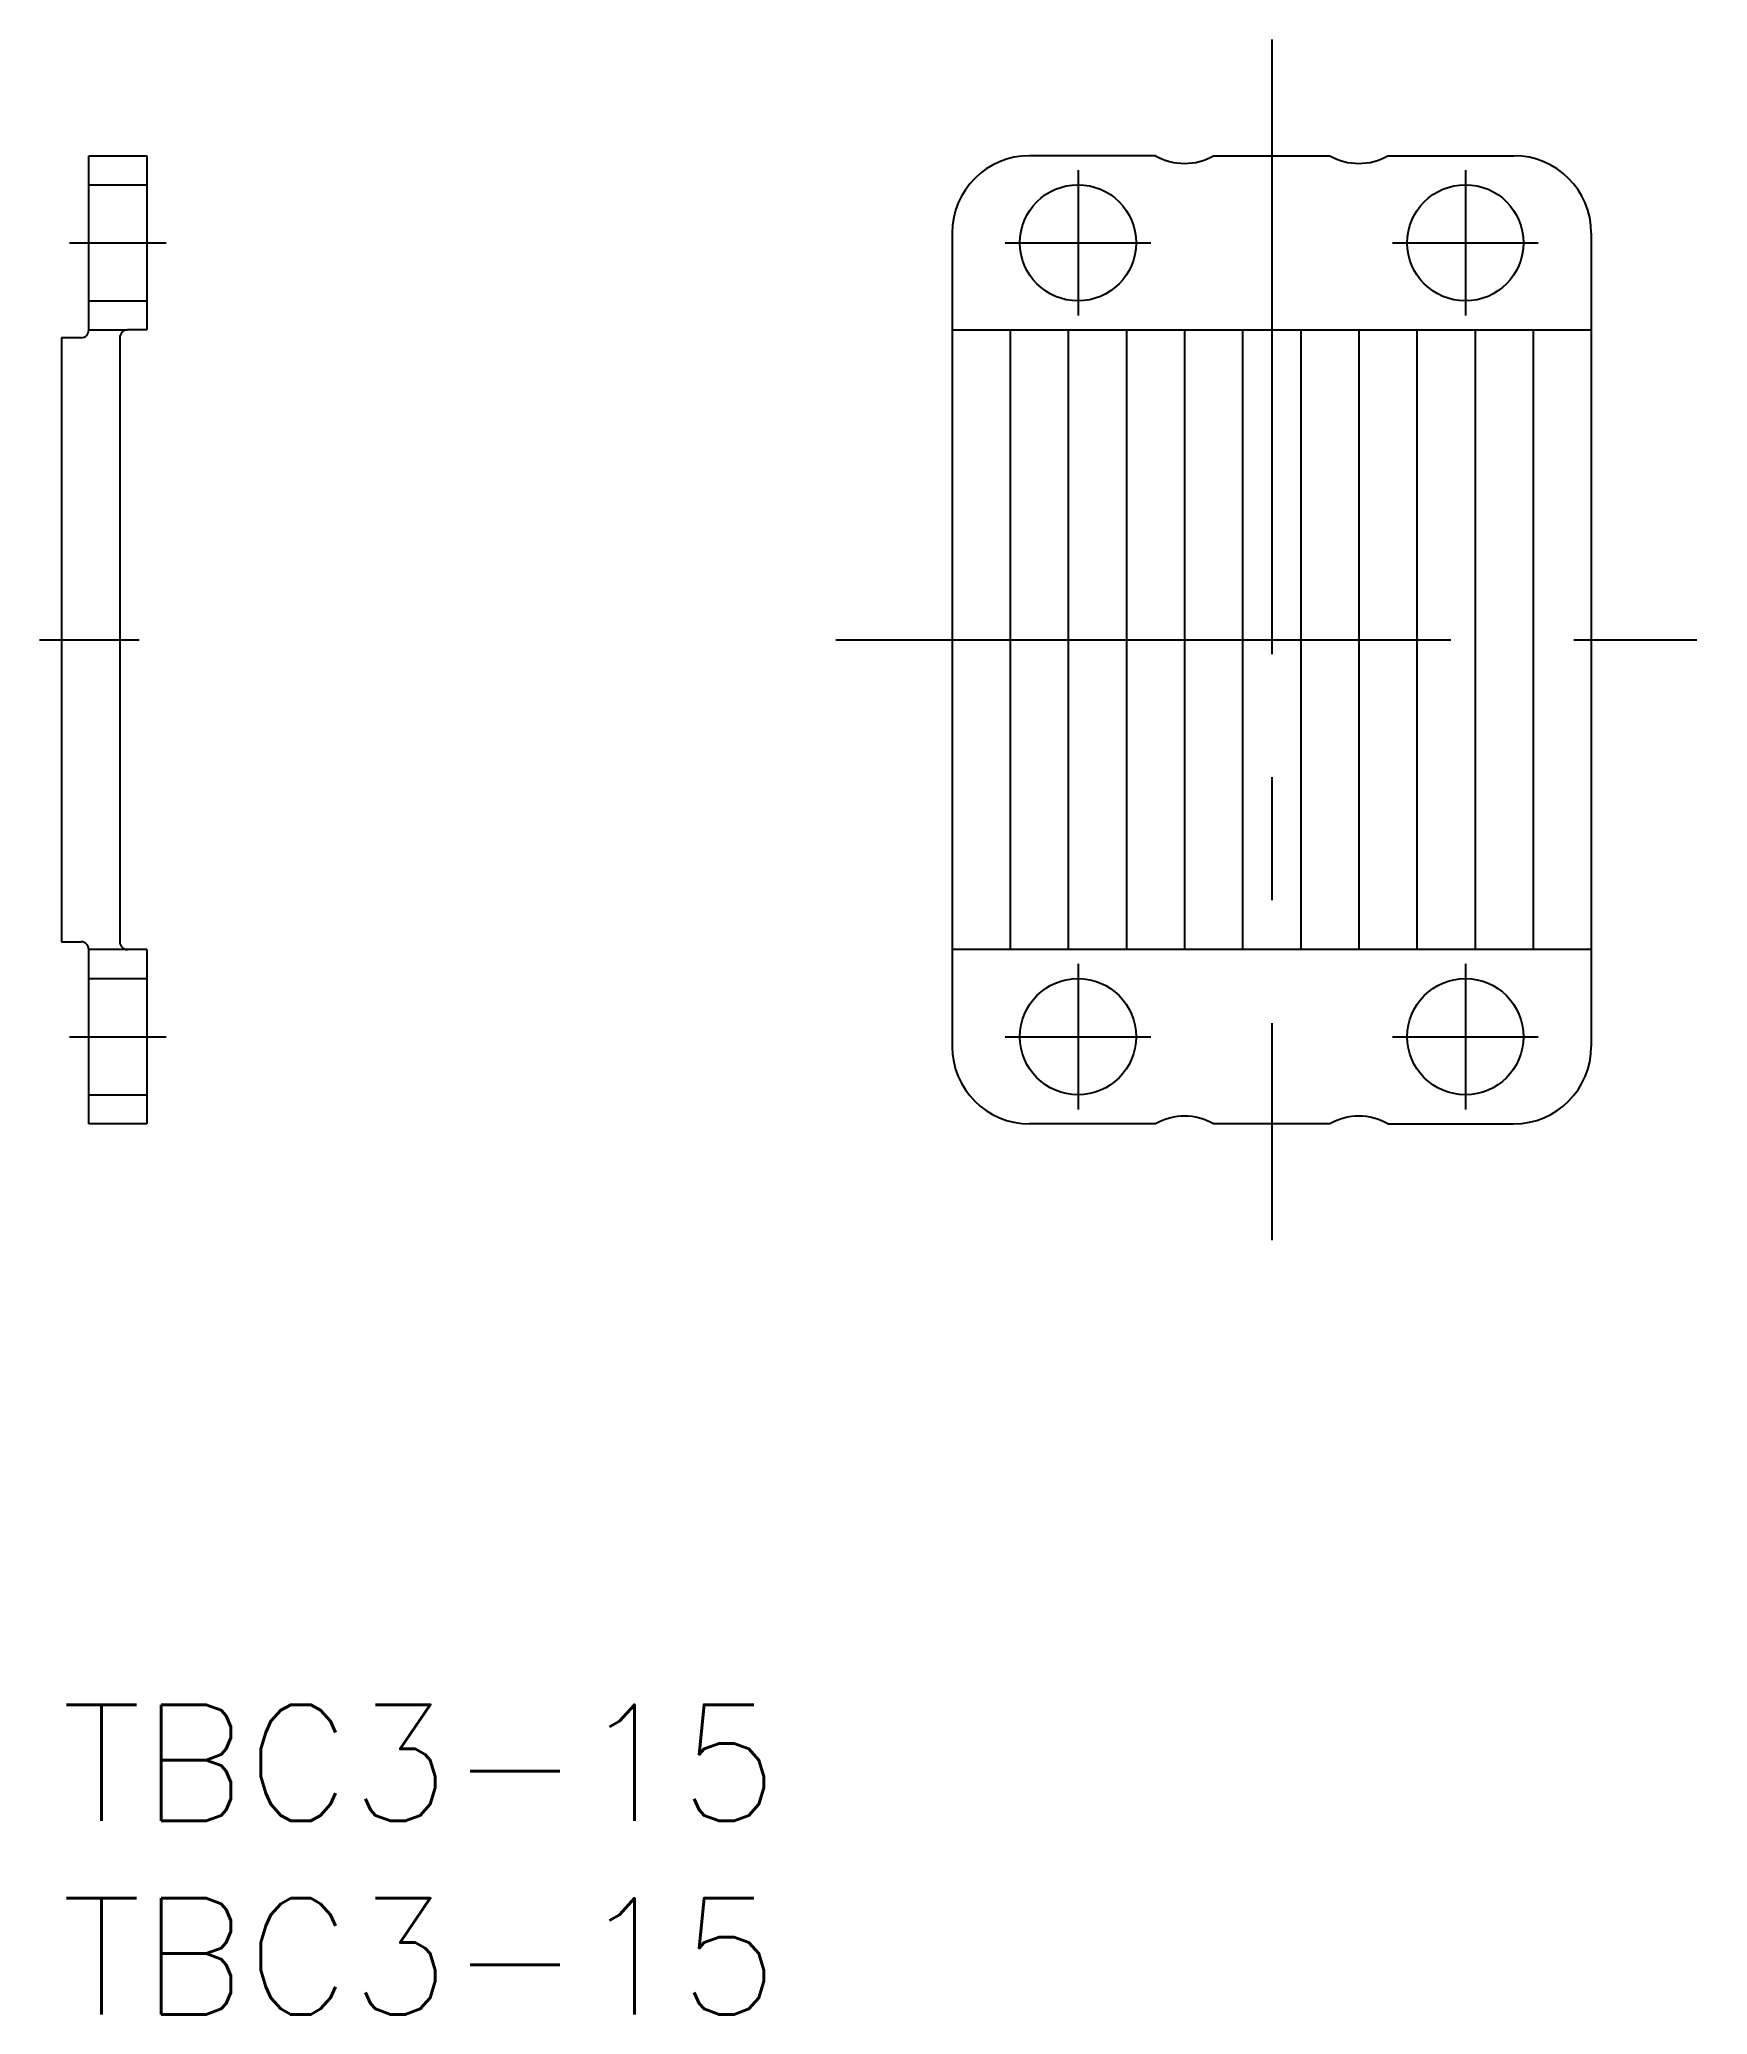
# Model space of a CAD drawing. Extents: x -0.6 to 42.5, y -8 to 43.
import ezdxf

# ---------------------------------------------------------------- set-up
doc = ezdxf.new("R2010")
doc.units = 0
doc.header["$LTSCALE"] = 0.5
doc.linetypes.add('CENTER', pattern=[50.8, 31.75, -6.35, 6.35, -6.35])
doc.linetypes.add('DASHED', pattern=[19.05, 12.7, -6.35])
for name, color, linetype in [('MSM_CENTER', 1, 'CENTER'), ('MSM_CONTINUOUS', 7, 'CONTINUOUS'), ('MSM_DASHED', 4, 'DASHED'), ('MSM_PART_NUMBER', 7, 'CONTINUOUS')]:
    doc.layers.add(name, color=color, linetype=linetype)
doc.styles.get("Standard").update_dxf_attribs({"font": 'txt.shx', "height": 2, "bigfont": 'bigfont.shx'})

# ---------------------------------------------------------------- blocks, each defined once
blk = doc.blocks.new('*U20')
at = {"layer": 'MSM_PART_NUMBER'}
blk.add_text('TBC3-15', height=3, dxfattribs=at).set_placement((0, -3))
blk = doc.blocks.new('*U21')
at = {"layer": 'MSM_PART_NUMBER'}
blk.add_text('TBC3-15', height=3, dxfattribs=at).set_placement((0, -8))

msp = doc.modelspace()

# ---------------------------------------------------------------- linework, layer by layer
at = {"layer": 'MSM_CENTER'}
for p, q in [((31.237, 42.999), (31.237, 11.999)), ((26.237, 39.628), (26.237, 35.87)), ((36.237, 39.628), (36.237, 35.87)), ((0.2, 37.749), (2.7, 37.749)), ((24.358, 37.749), (28.116, 37.749)), ((34.358, 37.749), (38.116, 37.749)), ((-0.572, 27.499), (2, 27.499)), ((19.987, 27.499), (42.487, 27.499)), ((26.237, 19.128), (26.237, 15.37)), ((36.237, 19.128), (36.237, 15.37)), ((0.2, 17.249), (2.7, 17.249)), ((24.358, 17.249), (28.116, 17.249)), ((34.358, 17.249), (38.116, 17.249))]:
    msp.add_line(p, q, dxfattribs=at)
at = {"layer": 'MSM_CONTINUOUS'}
for p, q in [((0.7, 39.999), (2.2, 39.999)), ((0.7, 35.499), (0.7, 39.999)), ((2.2, 39.999), (2.2, 35.499)), ((28.238, 39.999), (24.987, 39.999)), ((29.735, 39.999), (32.738, 39.999)), ((34.235, 39.999), (37.487, 39.999)), ((22.987, 37.999), (22.987, 16.999)), ((39.487, 37.999), (39.487, 16.999)), ((0, 35.299), (0, 19.699)), ((0.5, 35.299), (0, 35.299)), ((1.5, 35.299), (1.5, 19.699)), ((2.2, 35.499), (1.7, 35.499)), ((22.987, 35.499), (39.487, 35.499)), ((24.487, 35.499), (24.487, 19.499)), ((25.987, 35.499), (25.987, 19.499)), ((27.487, 35.499), (27.487, 19.499)), ((28.987, 35.499), (28.987, 19.499)), ((30.487, 35.499), (30.487, 19.499)), ((31.987, 35.499), (31.987, 19.499)), ((33.487, 35.499), (33.487, 19.499)), ((34.987, 35.499), (34.987, 19.499)), ((36.487, 35.499), (36.487, 19.499)), ((37.987, 35.499), (37.987, 19.499)), ((0, 19.699), (0.5, 19.699)), ((0.7, 14.999), (0.7, 19.499)), ((2.2, 19.499), (1.7, 19.499)), ((2.2, 19.499), (2.2, 14.999)), ((39.487, 19.499), (22.987, 19.499)), ((2.2, 14.999), (0.7, 14.999)), ((28.238, 14.999), (24.987, 14.999)), ((32.738, 14.999), (29.735, 14.999)), ((34.235, 14.999), (37.487, 14.999))]:
    msp.add_line(p, q, dxfattribs=at)
for centre in [(26.237, 37.749), (36.237, 37.749), (26.237, 17.249), (36.237, 17.249)]:
    msp.add_circle(centre, 1.5, dxfattribs=at)
for centre, radius, start, end in [((24.987, 37.999), 2, 90, 180), ((28.987, 41.299), 1.5, 240.0736, 299.9264), ((33.487, 41.299), 1.5, 240.0736, 299.9264), ((37.487, 37.999), 2, 0, 90), ((0.5, 35.499), 0.2, 270, 0), ((1.7, 35.299), 0.2, 90, 180), ((0.5, 19.499), 0.2, 0, 90), ((1.7, 19.699), 0.2, 180, 270), ((24.987, 16.999), 2, 180, 270), ((37.487, 16.999), 2, 270, 0), ((28.987, 13.699), 1.5, 60.0736, 119.9264), ((33.487, 13.699), 1.5, 60.0736, 119.9264)]:
    msp.add_arc(centre, radius, start, end, dxfattribs=at)
at = {"layer": 'MSM_DASHED'}
for p, q in [((0.7, 39.249), (2.2, 39.249)), ((0.7, 36.249), (2.2, 36.249)), ((0.7, 35.499), (1.7, 35.499)), ((1.7, 19.499), (0.7, 19.499)), ((0.7, 18.749), (2.2, 18.749)), ((0.7, 15.749), (2.2, 15.749))]:
    msp.add_line(p, q, dxfattribs=at)

# ---------------------------------------------------------------- block references
at = {"layer": 'MSM_CONTINUOUS'}
for name in ['*U20', '*U21']:
    msp.add_blockref(name, (0, 0), dxfattribs=at)

doc.saveas('drawing.dxf')
